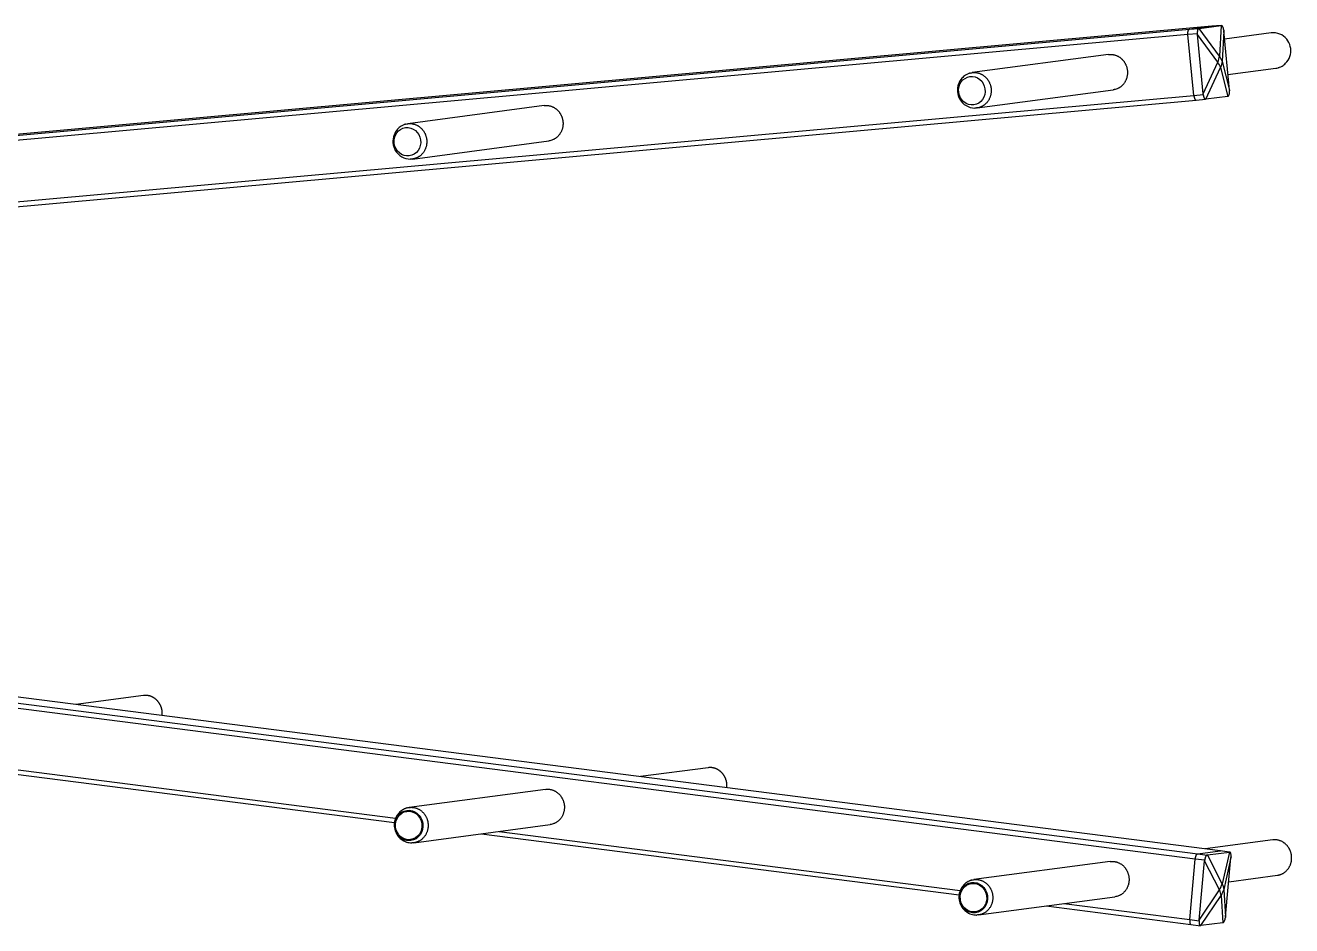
# Model space of a CAD drawing. Header units: millimetres. Extents: x 8076 to 10926, y 4783 to 8520.
# Drawn here: x 10657.2 to 10926, y 7148.1 to 7339.2 of the extents above; entities that cross this region are included whole.
import ezdxf

# ---------------------------------------------------------------- set-up
doc = ezdxf.new("R2010")
doc.units = ezdxf.units.MM

# ---------------------------------------------------------------- blocks, each defined once
blk = doc.blocks.new('149221')
at = {"linetype": 'Continuous'}
for p, q in [((962.06, 88.19), (966.74, 88.81)), ((966.79, 88.82), (964.8, 88.64)), ((966.74, 88.81), (966.38, 82.32)), ((959.72, 86.87), (439.03, 39.77)), ((439.09, 40.88), (960.01, 88)), ((964.8, 88.64), (440.32, 41.19)), ((961.71, 87.05), (959.72, 86.87)), ((960.96, 73.97), (959.72, 86.87)), ((960.01, 88), (964.8, 88.64)), ((960.01, 88), (962.01, 88.18)), ((962.94, 74.3), (961.73, 86.91)), ((966.04, 81.04), (961.73, 86.91)), ((966.38, 82.32), (962.06, 88.19)), ((967.31, 87.65), (966.95, 81.16)), ((968.53, 75.04), (967.31, 87.65)), ((977.37, 87.22), (967.48, 85.91)), ((942.87, 82.64), (913.95, 78.79)), ((962.94, 74.3), (966.04, 81.04)), ((966.95, 81.16), (968.53, 75.04)), ((963.51, 73.14), (966.61, 79.88)), ((966.61, 79.88), (968.19, 73.76)), ((968.2, 78.38), (978.37, 79.73)), ((440.28, 26.87), (960.96, 73.97)), ((440.36, 25.81), (961.46, 72.95)), ((914.95, 71.3), (943.87, 75.14)), ((960.96, 73.97), (962.95, 74.15)), ((961.46, 72.95), (963.45, 73.13)), ((968.19, 73.76), (963.51, 73.14)), ((823.08, 71.8), (794.16, 67.95)), ((795.15, 60.46), (824.07, 64.3)), ((440.46, -20.36), (961.78, -87)), ((966.57, -86.37), (440.54, -19.12)), ((961.28, -88.13), (440.38, -21.54)), ((738.02, -53.41), (723.69, -55.31)), ((693.7, -66.93), (791.55, -79.44)), ((689.93, -67.43), (791.29, -80.39)), ((857.87, -68.73), (843.53, -70.63)), ((823.36, -73.32), (794.44, -77.16)), ((795.44, -84.66), (824.36, -80.81)), ((809.77, -82.75), (911.14, -95.71)), ((813.55, -82.25), (911.39, -94.76)), ((977.71, -84.05), (963.38, -85.96)), ((943.21, -88.64), (914.29, -92.48)), ((960.09, -100.98), (961.28, -88.13)), ((963.28, -88.38), (961.28, -88.13)), ((961.78, -87), (966.57, -86.37)), ((961.78, -87), (963.78, -87.26)), ((962.1, -101.09), (963.26, -88.53)), ((966.39, -94.67), (963.26, -88.53)), ((963.83, -87.25), (968.51, -86.63)), ((966.95, -93.4), (963.83, -87.25)), ((968.56, -86.62), (966.57, -86.37)), ((966.6, -86.37), (966.6, -86.37)), ((968.51, -86.63), (966.95, -93.4)), ((968.85, -87.79), (967.3, -94.55)), ((967.68, -100.35), (968.85, -87.79)), ((968.6, -86.62), (968.56, -86.62)), ((968.37, -92.92), (978.71, -91.54)), ((915.29, -99.98), (944.21, -96.13)), ((962.1, -101.09), (966.39, -94.67)), ((962.44, -102.25), (966.73, -95.83)), ((966.73, -95.83), (967.12, -101.63)), ((967.3, -94.55), (967.68, -100.35)), ((929.62, -98.07), (960.35, -102)), ((933.39, -97.57), (960.09, -100.98)), ((960.09, -100.98), (962.09, -101.24)), ((960.35, -102), (962.35, -102.26)), ((967.12, -101.63), (962.44, -102.25))]:
    blk.add_line(p, q, dxfattribs=at)
for points in [[(959.72, 86.87), (959.71, 86.92, -0.004768), (959.71, 86.98, -0.004539), (959.71, 87.03, -0.004502), (959.7, 87.08, -0.004744), (959.7, 87.14, -0.004913), (959.7, 87.19, -0.005075), (959.71, 87.25, -0.005251), (959.71, 87.3, -0.0055), (959.71, 87.35, -0.005757), (959.72, 87.41, -0.006067), (959.72, 87.46, -0.006409), (959.73, 87.51, -0.006811), (959.74, 87.56, -0.007279), (959.75, 87.6, -0.007819), (959.76, 87.65, -0.008434), (959.77, 87.69, -0.00909), (959.79, 87.73, -0.010001), (959.8, 87.77, -0.011121), (959.81, 87.8, -0.012044), (959.83, 87.84, -0.01254), (959.85, 87.87, -0.015076), (959.86, 87.89, -0.019688), (959.88, 87.92, -0.017794), (959.9, 87.94, -0.008398), (959.92, 87.95, -0.027168), (959.94, 87.97, -0.055914), (959.97, 87.99, -0.033373), (960.01, 88, -0.01936)], [(962.01, 88.18), (961.99, 88.18, 0.034061), (961.97, 88.17, 0.031147), (961.95, 88.16, 0.028809), (961.93, 88.15, 0.02768), (961.91, 88.14, 0.025439), (961.89, 88.12, 0.023059), (961.88, 88.1, 0.020585), (961.86, 88.07, 0.018569), (961.84, 88.05, 0.016545), (961.83, 88.02, 0.014896), (961.81, 87.99, 0.013333), (961.79, 87.95, 0.01208), (961.78, 87.91, 0.010928), (961.77, 87.87, 0.010004), (961.76, 87.83, 0.009132), (961.74, 87.78, 0.008394), (961.73, 87.74, 0.007821), (961.73, 87.69, 0.007402), (961.72, 87.64, 0.006772), (961.71, 87.59, 0.006041), (961.71, 87.53, 0.006194), (961.7, 87.48, 0.006797), (961.7, 87.42, 0.005134), (961.7, 87.37, 0.002192), (961.7, 87.32, 0.006467), (961.7, 87.26, 0.010401), (961.7, 87.17, 0.005214), (961.71, 87.05, 0.00285)], [(977.86, 87.25), (977.84, 87.25, 0.00123), (977.82, 87.25, 0.001229), (977.81, 87.25, 0.001228), (977.79, 87.25, 0.00123), (977.78, 87.25, 0.001231), (977.76, 87.25, 0.001231), (977.74, 87.25, 0.001232), (977.73, 87.25, 0.001233), (977.71, 87.25, 0.001233), (977.69, 87.25, 0.001234), (977.68, 87.25, 0.001234), (977.66, 87.25, 0.001234), (977.65, 87.25, 0.001236), (977.63, 87.25, 0.001238), (977.61, 87.25, 0.001236), (977.6, 87.24, 0.001229), (977.58, 87.24, 0.00124), (977.57, 87.24, 0.001266), (977.55, 87.24, 0.00123), (977.53, 87.24, 0.001149), (977.52, 87.24, 0.001268), (977.5, 87.24, 0.001513), (977.49, 87.24, 0.001148), (977.47, 87.23, 0.000393), (977.46, 87.23, 0.001621), (977.44, 87.23, 0.00279), (977.41, 87.23, 0.001363), (977.37, 87.22, 0.000722)], [(942.87, 82.63), (943.11, 82.66, -0.017455), (943.34, 82.66, -0.018062), (943.58, 82.65, -0.017981), (943.81, 82.62, -0.017612), (944.04, 82.58, -0.017386), (944.26, 82.52, -0.016992), (944.47, 82.45, -0.016668), (944.68, 82.36, -0.016201), (944.88, 82.26, -0.015833), (945.07, 82.15, -0.015275), (945.25, 82.04, -0.014919), (945.41, 81.91, -0.014422), (945.57, 81.78, -0.013937), (945.72, 81.64, -0.013264), (945.85, 81.5, -0.013112), (945.98, 81.36, -0.012566), (946.1, 81.21, -0.012488), (946.21, 81.05, -0.012833), (946.32, 80.87, -0.012773), (946.42, 80.69, -0.013252), (946.52, 80.5, -0.013527), (946.6, 80.29, -0.013806), (946.68, 80.08, -0.013947), (946.74, 79.86, -0.014289), (946.8, 79.63, -0.014469), (946.84, 79.39, -0.014759), (946.87, 79.14, -0.014922), (946.88, 78.9, -0.01519), (946.88, 78.65, -0.015353), (946.86, 78.39, -0.015582), (946.82, 78.14, -0.015733), (946.77, 77.89, -0.015908), (946.71, 77.65, -0.016052), (946.63, 77.41, -0.016191), (946.53, 77.18, -0.01628), (946.42, 76.95, -0.016268), (946.3, 76.74, -0.016432), (946.16, 76.54, -0.016625), (946.01, 76.35, -0.016344), (945.86, 76.18, -0.015471), (945.7, 76.01, -0.016521), (945.53, 75.87, -0.018701), (945.35, 75.73, -0.015112), (945.17, 75.61, -0.007285), (945.02, 75.51, -0.019094), (944.81, 75.42, -0.031587), (944.5, 75.3, -0.01673), (944.09, 75.18, -0.009468)], [(913.48, 78.69), (913.72, 78.75, -0.01853), (913.96, 78.79, -0.018988), (914.21, 78.81, -0.01888), (914.45, 78.82, -0.018731), (914.7, 78.8, -0.018623), (914.94, 78.77, -0.018288), (915.18, 78.72, -0.017994), (915.4, 78.65, -0.017564), (915.63, 78.57, -0.017227), (915.84, 78.48, -0.016701), (916.04, 78.37, -0.016283), (916.23, 78.26, -0.015664), (916.41, 78.13, -0.015296), (916.58, 78, -0.014795), (916.74, 77.86, -0.014213), (916.88, 77.71, -0.013348), (917.02, 77.56, -0.013461), (917.14, 77.41, -0.013197), (917.26, 77.24, -0.012874), (917.38, 77.07, -0.013478), (917.48, 76.88, -0.013706), (917.58, 76.68, -0.014048), (917.67, 76.47, -0.014237), (917.75, 76.25, -0.0146), (917.82, 76.01, -0.014784), (917.88, 75.77, -0.01512), (917.92, 75.53, -0.015302), (917.95, 75.27, -0.015606), (917.96, 75.01, -0.015783), (917.95, 74.75, -0.016051), (917.93, 74.49, -0.016219), (917.89, 74.23, -0.016431), (917.83, 73.97, -0.016593), (917.76, 73.72, -0.016766), (917.67, 73.47, -0.016874), (917.56, 73.24, -0.016889), (917.44, 73.01, -0.017074), (917.31, 72.79, -0.017294), (917.16, 72.59, -0.017022), (917, 72.4, -0.016136), (916.84, 72.23, -0.017231), (916.66, 72.07, -0.019492), (916.48, 71.92, -0.015792), (916.3, 71.8, -0.007683), (916.13, 71.69, -0.0199), (915.92, 71.59, -0.032892), (915.6, 71.47, -0.017478), (915.17, 71.33, -0.009908)], [(978.37, 79.73), (978.38, 79.73, 0.000604), (978.39, 79.73, 0.000606), (978.39, 79.73, 0.000607), (978.4, 79.73, 0.000605), (978.41, 79.73, 0.000604), (978.42, 79.74, 0.000603), (978.42, 79.74, 0.000603), (978.43, 79.74, 0.000602), (978.44, 79.74, 0.000601), (978.45, 79.74, 0.0006), (978.45, 79.74, 0.0006), (978.46, 79.74, 0.000598), (978.47, 79.74, 0.000598), (978.48, 79.74, 0.000598), (978.48, 79.75, 0.000596), (978.49, 79.75, 0.000592), (978.5, 79.75, 0.000596), (978.51, 79.75, 0.000607), (978.52, 79.75, 0.000589), (978.52, 79.75, 0.00055), (978.53, 79.75, 0.000605), (978.54, 79.76, 0.000719), (978.55, 79.76, 0.000547), (978.55, 79.76, 0.000192), (978.56, 79.76, 0.000767), (978.57, 79.76, 0.001316), (978.58, 79.76, 0.000645), (978.6, 79.77, 0.000343)], [(944.09, 75.18), (944.09, 75.18, -0.000588), (944.08, 75.18, -0.000585), (944.07, 75.18, -0.000585), (944.06, 75.17, -0.000587), (944.06, 75.17, -0.000588), (944.05, 75.17, -0.000588), (944.04, 75.17, -0.000589), (944.03, 75.17, -0.00059), (944.03, 75.17, -0.00059), (944.02, 75.17, -0.000591), (944.01, 75.16, -0.000592), (944, 75.16, -0.000592), (944, 75.16, -0.000593), (943.99, 75.16, -0.000595), (943.98, 75.16, -0.000594), (943.97, 75.16, -0.000591), (943.97, 75.16, -0.000597), (943.96, 75.15, -0.00061), (943.95, 75.15, -0.000593), (943.94, 75.15, -0.000554), (943.93, 75.15, -0.000613), (943.93, 75.15, -0.000733), (943.92, 75.15, -0.000555), (943.91, 75.15, -0.000187), (943.9, 75.15, -0.000788), (943.9, 75.15, -0.001359), (943.88, 75.14, -0.000662), (943.87, 75.14, -0.00035)], [(960.96, 73.97), (960.96, 73.92, 0.004772), (960.97, 73.87, 0.004556), (960.98, 73.82, 0.00453), (960.99, 73.77, 0.004786), (961, 73.71, 0.004971), (961.01, 73.66, 0.00515), (961.02, 73.61, 0.005345), (961.03, 73.56, 0.005614), (961.05, 73.5, 0.005896), (961.06, 73.45, 0.006233), (961.08, 73.41, 0.006607), (961.09, 73.36, 0.007045), (961.11, 73.31, 0.007558), (961.13, 73.27, 0.008148), (961.15, 73.23, 0.008824), (961.17, 73.19, 0.009548), (961.19, 73.15, 0.010547), (961.21, 73.12, 0.011776), (961.23, 73.09, 0.012805), (961.25, 73.06, 0.013379), (961.27, 73.04, 0.016138), (961.3, 73.02, 0.021134), (961.32, 73, 0.019129), (961.34, 72.98, 0.009027), (961.36, 72.97, 0.029174), (961.38, 72.96, 0.059483), (961.42, 72.96, 0.034841), (961.46, 72.95, 0.019956)], [(962.95, 74.15), (962.96, 74.1, 0.004772), (962.97, 74.05, 0.004555), (962.97, 74, 0.00453), (962.98, 73.95, 0.004786), (962.99, 73.89, 0.004971), (963, 73.84, 0.00515), (963.01, 73.79, 0.005344), (963.03, 73.74, 0.005614), (963.04, 73.69, 0.005896), (963.06, 73.64, 0.006233), (963.07, 73.59, 0.006607), (963.09, 73.54, 0.007045), (963.11, 73.49, 0.007558), (963.13, 73.45, 0.008149), (963.14, 73.41, 0.008824), (963.16, 73.37, 0.009548), (963.18, 73.34, 0.010547), (963.21, 73.3, 0.011776), (963.23, 73.27, 0.012806), (963.25, 73.24, 0.01338), (963.27, 73.22, 0.016139), (963.29, 73.2, 0.021136), (963.31, 73.18, 0.019131), (963.34, 73.16, 0.009028), (963.35, 73.15, 0.029178), (963.38, 73.14, 0.059491), (963.41, 73.14, 0.034846), (963.46, 73.13, 0.019959)], [(823.08, 71.8), (823.31, 71.82, -0.017455), (823.55, 71.83, -0.018061), (823.78, 71.81, -0.01798), (824.02, 71.79, -0.017612), (824.24, 71.74, -0.017385), (824.47, 71.68, -0.016991), (824.68, 71.61, -0.016667), (824.89, 71.52, -0.0162), (825.09, 71.43, -0.015832), (825.27, 71.32, -0.015274), (825.45, 71.2, -0.014919), (825.62, 71.08, -0.014421), (825.78, 70.94, -0.013936), (825.92, 70.81, -0.013263), (826.06, 70.67, -0.013112), (826.18, 70.52, -0.012565), (826.3, 70.37, -0.012488), (826.42, 70.21, -0.012833), (826.52, 70.04, -0.012773), (826.63, 69.85, -0.013252), (826.72, 69.66, -0.013527), (826.81, 69.45, -0.013806), (826.88, 69.24, -0.013947), (826.95, 69.02, -0.014289), (827, 68.79, -0.014469), (827.05, 68.55, -0.014759), (827.07, 68.31, -0.014922), (827.09, 68.06, -0.01519), (827.08, 67.81, -0.015353), (827.06, 67.56, -0.015581), (827.03, 67.31, -0.015732), (826.98, 67.06, -0.015908), (826.91, 66.81, -0.016052), (826.83, 66.57, -0.016191), (826.74, 66.34, -0.01628), (826.63, 66.12, -0.016268), (826.5, 65.91, -0.016432), (826.37, 65.7, -0.016625), (826.22, 65.51, -0.016344), (826.07, 65.34, -0.015471), (825.9, 65.18, -0.016521), (825.73, 65.03, -0.0187), (825.55, 64.89, -0.015112), (825.38, 64.78, -0.007285), (825.22, 64.68, -0.019093), (825.02, 64.58, -0.031587), (824.71, 64.47, -0.01673), (824.3, 64.34, -0.009468)], [(915.17, 71.33), (915.15, 71.33, -0.001753), (915.13, 71.33, -0.001732), (915.11, 71.32, -0.001728), (915.08, 71.32, -0.001743), (915.06, 71.31, -0.001751), (915.04, 71.31, -0.001757), (915.02, 71.31, -0.001761), (914.99, 71.3, -0.00177), (914.97, 71.3, -0.001775), (914.95, 71.3, -0.001783), (914.92, 71.29, -0.001788), (914.9, 71.29, -0.001794), (914.88, 71.29, -0.001801), (914.85, 71.28, -0.001812), (914.83, 71.28, -0.001812), (914.81, 71.28, -0.001808), (914.78, 71.28, -0.001829), (914.76, 71.28, -0.001876), (914.73, 71.27, -0.001824), (914.71, 71.27, -0.001705), (914.69, 71.27, -0.001896), (914.66, 71.27, -0.002281), (914.64, 71.27, -0.001719), (914.61, 71.27, -0.000557), (914.59, 71.27, -0.002465), (914.56, 71.27, -0.004267), (914.52, 71.27, -0.002067), (914.46, 71.27, -0.001085)], [(793.68, 67.85), (793.92, 67.91, -0.01853), (794.17, 67.95, -0.018988), (794.41, 67.98, -0.01888), (794.66, 67.98, -0.018731), (794.91, 67.97, -0.018623), (795.15, 67.93, -0.018287), (795.38, 67.88, -0.017993), (795.61, 67.82, -0.017563), (795.83, 67.74, -0.017226), (796.04, 67.64, -0.0167), (796.25, 67.54, -0.016282), (796.44, 67.42, -0.015663), (796.62, 67.29, -0.015296), (796.79, 67.16, -0.014794), (796.94, 67.02, -0.014212), (797.09, 66.87, -0.013347), (797.22, 66.73, -0.013461), (797.35, 66.57, -0.013197), (797.47, 66.41, -0.012874), (797.58, 66.23, -0.013478), (797.69, 66.04, -0.013706), (797.79, 65.84, -0.014048), (797.88, 65.63, -0.014237), (797.96, 65.41, -0.0146), (798.03, 65.18, -0.014784), (798.09, 64.94, -0.01512), (798.13, 64.69, -0.015302), (798.16, 64.44, -0.015607), (798.17, 64.18, -0.015783), (798.16, 63.92, -0.016051), (798.14, 63.65, -0.016219), (798.1, 63.39, -0.016431), (798.04, 63.14, -0.016593), (797.97, 62.88, -0.016766), (797.88, 62.64, -0.016874), (797.77, 62.4, -0.016889), (797.65, 62.17, -0.017074), (797.51, 61.95, -0.017295), (797.37, 61.75, -0.017022), (797.21, 61.56, -0.016137), (797.04, 61.39, -0.017231), (796.87, 61.23, -0.019492), (796.68, 61.09, -0.015792), (796.5, 60.96, -0.007683), (796.34, 60.85, -0.0199), (796.13, 60.75, -0.032892), (795.8, 60.63, -0.017478), (795.38, 60.5, -0.009908)], [(824.3, 64.34), (824.29, 64.34, -0.000584), (824.28, 64.34, -0.000581), (824.28, 64.34, -0.000581), (824.27, 64.34, -0.000582), (824.26, 64.33, -0.000583), (824.25, 64.33, -0.000584), (824.25, 64.33, -0.000584), (824.24, 64.33, -0.000585), (824.23, 64.33, -0.000586), (824.22, 64.33, -0.000587), (824.22, 64.33, -0.000587), (824.21, 64.33, -0.000588), (824.2, 64.32, -0.000589), (824.19, 64.32, -0.000591), (824.19, 64.32, -0.00059), (824.18, 64.32, -0.000587), (824.17, 64.32, -0.000593), (824.16, 64.32, -0.000606), (824.16, 64.32, -0.000589), (824.15, 64.32, -0.00055), (824.14, 64.31, -0.000609), (824.13, 64.31, -0.000728), (824.13, 64.31, -0.000551), (824.12, 64.31, -0.000185), (824.11, 64.31, -0.000782), (824.1, 64.31, -0.001349), (824.09, 64.31, -0.000657), (824.07, 64.3, -0.000347)], [(795.38, 60.5), (795.36, 60.49, -0.001752), (795.33, 60.49, -0.001731), (795.31, 60.48, -0.001727), (795.29, 60.48, -0.001742), (795.27, 60.48, -0.00175), (795.24, 60.47, -0.001756), (795.22, 60.47, -0.00176), (795.2, 60.47, -0.001769), (795.18, 60.46, -0.001774), (795.15, 60.46, -0.001782), (795.13, 60.46, -0.001787), (795.11, 60.45, -0.001793), (795.08, 60.45, -0.0018), (795.06, 60.45, -0.001811), (795.04, 60.45, -0.001811), (795.01, 60.44, -0.001807), (794.99, 60.44, -0.001828), (794.96, 60.44, -0.001875), (794.94, 60.44, -0.001823), (794.92, 60.44, -0.001704), (794.89, 60.43, -0.001895), (794.87, 60.43, -0.00228), (794.84, 60.43, -0.001718), (794.82, 60.43, -0.000557), (794.8, 60.43, -0.002464), (794.77, 60.43, -0.004265), (794.73, 60.43, -0.002066), (794.67, 60.43, -0.001085)], [(742.01, -57.66), (742.02, -57.51, 0.008637), (742.03, -57.36, 0.008927), (742.03, -57.22, 0.008955), (742.03, -57.08, 0.008742), (742.02, -56.94, 0.008638), (742.01, -56.8, 0.008531), (741.99, -56.66, 0.008454), (741.97, -56.53, 0.00832), (741.95, -56.39, 0.00824), (741.92, -56.26, 0.00811), (741.88, -56.14, 0.008029), (741.85, -56.01, 0.007892), (741.81, -55.89, 0.007819), (741.77, -55.78, 0.007694), (741.72, -55.66, 0.0076), (741.67, -55.55, 0.007451), (741.62, -55.45, 0.007409), (741.57, -55.34, 0.007238), (741.51, -55.24, 0.007303), (741.45, -55.14, 0.007437), (741.39, -55.04, 0.00743), (741.32, -54.94, 0.007682), (741.25, -54.84, 0.007861), (741.18, -54.74, 0.008017), (741.1, -54.65, 0.008133), (741.02, -54.55, 0.008334), (740.93, -54.46, 0.008474), (740.84, -54.37, 0.00866), (740.74, -54.28, 0.008796), (740.64, -54.19, 0.008987), (740.54, -54.11, 0.009122), (740.43, -54.02, 0.009299), (740.32, -53.95, 0.00944), (740.2, -53.87, 0.009633), (740.08, -53.81, 0.009736), (739.96, -53.74, 0.009837), (739.83, -53.68, 0.010045), (739.7, -53.62, 0.010404), (739.57, -53.57, 0.010211), (739.43, -53.53, 0.009646), (739.3, -53.49, 0.010744), (739.16, -53.46, 0.01294), (739.01, -53.43, 0.009898), (738.88, -53.41, 0.003468), (738.75, -53.39, 0.014037), (738.59, -53.38, 0.02436), (738.35, -53.39, 0.01198), (738.02, -53.41, 0.006319)], [(861.86, -72.98), (861.87, -72.83, 0.008637), (861.88, -72.69, 0.008927), (861.88, -72.54, 0.008955), (861.88, -72.4, 0.008742), (861.87, -72.26, 0.008638), (861.86, -72.12, 0.008531), (861.84, -71.98, 0.008454), (861.82, -71.85, 0.00832), (861.79, -71.71, 0.00824), (861.76, -71.58, 0.00811), (861.73, -71.46, 0.008029), (861.69, -71.33, 0.007892), (861.65, -71.21, 0.007819), (861.61, -71.1, 0.007694), (861.56, -70.98, 0.0076), (861.52, -70.87, 0.007451), (861.47, -70.77, 0.007409), (861.41, -70.66, 0.007238), (861.36, -70.56, 0.007303), (861.3, -70.46, 0.007437), (861.24, -70.36, 0.00743), (861.17, -70.26, 0.007682), (861.1, -70.16, 0.007861), (861.02, -70.06, 0.008017), (860.94, -69.97, 0.008133), (860.86, -69.87, 0.008334), (860.77, -69.78, 0.008475), (860.68, -69.69, 0.008661), (860.59, -69.6, 0.008797), (860.49, -69.51, 0.008987), (860.38, -69.43, 0.009122), (860.27, -69.35, 0.0093), (860.16, -69.27, 0.009441), (860.04, -69.2, 0.009634), (859.92, -69.13, 0.009737), (859.8, -69.06, 0.009838), (859.68, -69, 0.010045), (859.55, -68.95, 0.010404), (859.41, -68.9, 0.010212), (859.28, -68.85, 0.009647), (859.14, -68.81, 0.010745), (859, -68.78, 0.012941), (858.86, -68.75, 0.009899), (858.72, -68.73, 0.003468), (858.6, -68.71, 0.014038), (858.44, -68.7, 0.024362), (858.19, -68.71, 0.011981), (857.87, -68.73, 0.006319)], [(823.36, -73.32), (823.6, -73.29, -0.01815), (823.84, -73.29, -0.01838), (824.08, -73.3, -0.018197), (824.32, -73.33, -0.018112), (824.56, -73.38, -0.01801), (824.79, -73.44, -0.017699), (825.01, -73.52, -0.017417), (825.23, -73.62, -0.017043), (825.44, -73.72, -0.016727), (825.64, -73.84, -0.01625), (825.82, -73.97, -0.015886), (826, -74.11, -0.015372), (826.16, -74.26, -0.014987), (826.32, -74.42, -0.01443), (826.46, -74.58, -0.014072), (826.59, -74.74, -0.013593), (826.71, -74.91, -0.013145), (826.81, -75.08, -0.012389), (826.91, -75.25, -0.012552), (826.99, -75.42, -0.012552), (827.08, -75.61, -0.012269), (827.15, -75.8, -0.0129), (827.21, -76.01, -0.013241), (827.27, -76.22, -0.013539), (827.31, -76.44, -0.01372), (827.35, -76.67, -0.014122), (827.37, -76.9, -0.014356), (827.37, -77.14, -0.014709), (827.37, -77.39, -0.014931), (827.34, -77.63, -0.015272), (827.31, -77.88, -0.015494), (827.25, -78.12, -0.01579), (827.18, -78.37, -0.016011), (827.1, -78.61, -0.016283), (826.99, -78.84, -0.01645), (826.88, -79.06, -0.016566), (826.75, -79.28, -0.016822), (826.6, -79.48, -0.017169), (826.45, -79.67, -0.016937), (826.28, -79.85, -0.016108), (826.11, -80.01, -0.017341), (825.93, -80.16, -0.019855), (825.73, -80.3, -0.01598), (825.54, -80.41, -0.007503), (825.37, -80.51, -0.020522), (825.15, -80.6, -0.034231), (824.81, -80.7, -0.017973), (824.36, -80.81, -0.010045)], [(793.97, -77.26), (794.22, -77.2, -0.019969), (794.48, -77.16, -0.020021), (794.74, -77.14, -0.019784), (795, -77.14, -0.01996), (795.26, -77.16, -0.019986), (795.52, -77.2, -0.019717), (795.78, -77.26, -0.019451), (796.03, -77.34, -0.019104), (796.27, -77.44, -0.018778), (796.49, -77.56, -0.018257), (796.71, -77.69, -0.017849), (796.92, -77.83, -0.017265), (797.11, -77.98, -0.016808), (797.29, -78.15, -0.016135), (797.45, -78.32, -0.015729), (797.6, -78.49, -0.015183), (797.73, -78.68, -0.014591), (797.85, -78.86, -0.013662), (797.96, -79.04, -0.013847), (798.06, -79.23, -0.0137), (798.15, -79.43, -0.013353), (798.23, -79.65, -0.014088), (798.3, -79.87, -0.01444), (798.36, -80.1, -0.014825), (798.4, -80.35, -0.01506), (798.44, -80.6, -0.015526), (798.45, -80.86, -0.015797), (798.45, -81.12, -0.016219), (798.43, -81.39, -0.016484), (798.4, -81.66, -0.016879), (798.34, -81.93, -0.017138), (798.27, -82.19, -0.017473), (798.18, -82.45, -0.017724), (798.06, -82.7, -0.018008), (797.94, -82.95, -0.018193), (797.79, -83.18, -0.018288), (797.63, -83.4, -0.018538), (797.45, -83.6, -0.018825), (797.27, -83.79, -0.018561), (797.07, -83.96, -0.017626), (796.87, -84.11, -0.0188), (796.66, -84.24, -0.021211), (796.44, -84.35, -0.017203), (796.23, -84.45, -0.008466), (796.03, -84.53, -0.021513), (795.79, -84.59, -0.035301), (795.43, -84.64, -0.018728), (794.96, -84.68, -0.010607)], [(978.71, -91.54), (978.9, -91.51, 0.016744), (979.1, -91.47, 0.015553), (979.3, -91.41, 0.015206), (979.5, -91.34, 0.016061), (979.7, -91.25, 0.016406), (979.89, -91.15, 0.016606), (980.09, -91.03, 0.016677), (980.28, -90.89, 0.016923), (980.46, -90.75, 0.016965), (980.63, -90.58, 0.017062), (980.8, -90.4, 0.017015), (980.95, -90.21, 0.017013), (981.1, -90.01, 0.016904), (981.23, -89.79, 0.016801), (981.34, -89.57, 0.016642), (981.45, -89.34, 0.016456), (981.53, -89.1, 0.016262), (981.6, -88.86, 0.016009), (981.66, -88.61, 0.015796), (981.69, -88.37, 0.015494), (981.72, -88.12, 0.015271), (981.72, -87.88, 0.014931), (981.72, -87.64, 0.014709), (981.7, -87.4, 0.014356), (981.66, -87.18, 0.014122), (981.62, -86.95, 0.013721), (981.56, -86.74, 0.013539), (981.5, -86.54, 0.013241), (981.43, -86.34, 0.0129), (981.34, -86.16, 0.012271), (981.26, -85.98, 0.012552), (981.16, -85.81, 0.012543), (981.06, -85.64, 0.012392), (980.94, -85.48, 0.013177), (980.81, -85.31, 0.013585), (980.67, -85.15, 0.013965), (980.51, -85, 0.014462), (980.35, -84.85, 0.015357), (980.17, -84.71, 0.015263), (979.99, -84.58, 0.014659), (979.79, -84.46, 0.01664), (979.58, -84.35, 0.020544), (979.35, -84.26, 0.015784), (979.14, -84.18, 0.005431), (978.94, -84.11, 0.022935), (978.67, -84.06, 0.040635), (978.26, -84.05, 0.020015), (977.71, -84.05, 0.010377)], [(943.21, -88.64), (943.45, -88.62, -0.018151), (943.69, -88.61, -0.018381), (943.93, -88.62, -0.018198), (944.17, -88.65, -0.018113), (944.4, -88.7, -0.018011), (944.63, -88.76, -0.0177), (944.86, -88.84, -0.017419), (945.07, -88.94, -0.017045), (945.28, -89.04, -0.016729), (945.48, -89.16, -0.016251), (945.67, -89.3, -0.015887), (945.85, -89.44, -0.015373), (946.01, -89.58, -0.014988), (946.16, -89.74, -0.014431), (946.3, -89.9, -0.014073), (946.43, -90.06, -0.013593), (946.55, -90.23, -0.013146), (946.66, -90.4, -0.01239), (946.75, -90.57, -0.012552), (946.84, -90.74, -0.012552), (946.92, -90.93, -0.012269), (946.99, -91.12, -0.0129), (947.06, -91.33, -0.013241), (947.11, -91.54, -0.013539), (947.16, -91.76, -0.01372), (947.19, -91.99, -0.014122), (947.21, -92.23, -0.014356), (947.22, -92.47, -0.014709), (947.21, -92.71, -0.014931), (947.19, -92.95, -0.015272), (947.15, -93.2, -0.015494), (947.1, -93.45, -0.01579), (947.03, -93.69, -0.016011), (946.94, -93.93, -0.016283), (946.84, -94.16, -0.01645), (946.72, -94.38, -0.016566), (946.59, -94.6, -0.016822), (946.45, -94.8, -0.01717), (946.29, -94.99, -0.016937), (946.13, -95.17, -0.016108), (945.96, -95.33, -0.017341), (945.77, -95.48, -0.019856), (945.58, -95.62, -0.01598), (945.39, -95.73, -0.007503), (945.22, -95.83, -0.020522), (944.99, -95.92, -0.034231), (944.65, -96.03, -0.017973), (944.21, -96.13, -0.010045)], [(961.28, -88.13), (961.29, -88.08, -0.004653), (961.29, -88.03, -0.004399), (961.3, -87.97, -0.004334), (961.31, -87.92, -0.004536), (961.32, -87.87, -0.004665), (961.33, -87.81, -0.004785), (961.34, -87.76, -0.004915), (961.35, -87.7, -0.00511), (961.37, -87.65, -0.005308), (961.38, -87.6, -0.005551), (961.4, -87.55, -0.005817), (961.41, -87.5, -0.006132), (961.43, -87.45, -0.006498), (961.45, -87.4, -0.006922), (961.47, -87.36, -0.007399), (961.49, -87.31, -0.007907), (961.51, -87.27, -0.00862), (961.53, -87.24, -0.009503), (961.55, -87.2, -0.010201), (961.57, -87.17, -0.01054), (961.59, -87.14, -0.012583), (961.61, -87.11, -0.016334), (961.64, -87.09, -0.014712), (961.66, -87.07, -0.006944), (961.68, -87.05, -0.022504), (961.7, -87.04, -0.047186), (961.73, -87.02, -0.029311), (961.78, -87, -0.017497)], [(963.78, -87.26), (963.76, -87.26, 0.032368), (963.74, -87.27, 0.02834), (963.72, -87.28, 0.025302), (963.7, -87.29, 0.02369), (963.67, -87.31, 0.021368), (963.65, -87.32, 0.019167), (963.63, -87.34, 0.017029), (963.61, -87.37, 0.01536), (963.59, -87.39, 0.013733), (963.57, -87.42, 0.012432), (963.55, -87.46, 0.011208), (963.53, -87.49, 0.010235), (963.5, -87.53, 0.00934), (963.48, -87.57, 0.008625), (963.46, -87.61, 0.007945), (963.45, -87.66, 0.007366), (963.43, -87.7, 0.006925), (963.41, -87.75, 0.006609), (963.39, -87.8, 0.006099), (963.38, -87.85, 0.005484), (963.36, -87.91, 0.005667), (963.35, -87.96, 0.006271), (963.34, -88.01, 0.004777), (963.32, -88.07, 0.002049), (963.31, -88.11, 0.006075), (963.3, -88.17, 0.009898), (963.29, -88.27, 0.005021), (963.28, -88.38, 0.002759)], [(966.57, -86.37), (966.57, -86.37, -0.002091), (966.57, -86.37, -0.002089), (966.57, -86.37, -0.002094), (966.57, -86.37, -0.002106), (966.57, -86.37, -0.002116), (966.57, -86.37, -0.002125), (966.57, -86.37, -0.002132), (966.58, -86.37, -0.002141), (966.58, -86.37, -0.002149), (966.58, -86.37, -0.002158), (966.58, -86.37, -0.002164), (966.58, -86.37, -0.002171), (966.58, -86.37, -0.002179), (966.58, -86.37, -0.002191), (966.58, -86.37, -0.002191), (966.59, -86.37, -0.002184), (966.59, -86.37, -0.002209), (966.59, -86.37, -0.002261), (966.59, -86.37, -0.002201), (966.59, -86.37, -0.002058), (966.59, -86.37, -0.002279), (966.59, -86.37, -0.002729), (966.59, -86.37, -0.002068), (966.6, -86.37, -0.000696), (966.6, -86.37, -0.002936), (966.6, -86.37, -0.005065), (966.6, -86.37, -0.002469), (966.6, -86.37, -0.001304)], [(966.64, -86.38), (966.64, -86.38, 0.004229), (966.63, -86.38, 0.004289), (966.63, -86.38, 0.004326), (966.63, -86.37, 0.004332), (966.63, -86.37, 0.004348), (966.62, -86.37, 0.004362), (966.62, -86.37, 0.004378), (966.62, -86.37, 0.004384), (966.62, -86.37, 0.004394), (966.62, -86.37, 0.004397), (966.61, -86.37, 0.0044), (966.61, -86.37, 0.004396), (966.61, -86.37, 0.004398), (966.61, -86.37, 0.004398), (966.6, -86.37, 0.004383), (966.6, -86.37, 0.004345), (966.6, -86.37, 0.004371), (966.6, -86.37, 0.004438), (966.59, -86.37, 0.004302), (966.59, -86.37, 0.004007), (966.59, -86.37, 0.004388), (966.59, -86.37, 0.005175), (966.58, -86.37, 0.003933), (966.58, -86.37, 0.001404), (966.58, -86.37, 0.00545), (966.58, -86.37, 0.009243), (966.57, -86.37, 0.004505), (966.57, -86.37, 0.002392)], [(913.82, -92.58), (914.07, -92.52, -0.019969), (914.32, -92.48, -0.020022), (914.59, -92.46, -0.019784), (914.85, -92.46, -0.01996), (915.11, -92.48, -0.019986), (915.37, -92.52, -0.019717), (915.62, -92.58, -0.019451), (915.87, -92.66, -0.019103), (916.11, -92.76, -0.018777), (916.34, -92.88, -0.018257), (916.56, -93.01, -0.017849), (916.76, -93.15, -0.017265), (916.95, -93.3, -0.016807), (917.13, -93.47, -0.016134), (917.29, -93.64, -0.015729), (917.44, -93.82, -0.015183), (917.58, -94, -0.014591), (917.7, -94.18, -0.013662), (917.81, -94.36, -0.013847), (917.9, -94.55, -0.0137), (917.99, -94.76, -0.013353), (918.07, -94.97, -0.014088), (918.14, -95.19, -0.01444), (918.2, -95.42, -0.014825), (918.25, -95.67, -0.01506), (918.28, -95.92, -0.015526), (918.3, -96.18, -0.015797), (918.3, -96.44, -0.016218), (918.28, -96.71, -0.016483), (918.24, -96.98, -0.016878), (918.19, -97.25, -0.017138), (918.11, -97.51, -0.017472), (918.02, -97.77, -0.017723), (917.91, -98.02, -0.018007), (917.78, -98.27, -0.018192), (917.63, -98.5, -0.018288), (917.47, -98.72, -0.018538), (917.3, -98.92, -0.018825), (917.11, -99.11, -0.018561), (916.92, -99.28, -0.017626), (916.71, -99.43, -0.0188), (916.5, -99.56, -0.02121), (916.28, -99.67, -0.017203), (916.07, -99.77, -0.008465), (915.88, -99.85, -0.021513), (915.64, -99.91, -0.035301), (915.27, -99.96, -0.018729), (914.81, -100.01, -0.010608)], [(960.09, -100.98), (960.09, -101.03, 0.004357), (960.08, -101.08, 0.004194), (960.08, -101.13, 0.004198), (960.08, -101.18, 0.004445), (960.08, -101.22, 0.004634), (960.08, -101.27, 0.004817), (960.08, -101.32, 0.005017), (960.08, -101.37, 0.005284), (960.08, -101.42, 0.005563), (960.09, -101.47, 0.005894), (960.09, -101.51, 0.006259), (960.1, -101.56, 0.006684), (960.11, -101.6, 0.007177), (960.12, -101.64, 0.007746), (960.12, -101.68, 0.008388), (960.14, -101.72, 0.009077), (960.15, -101.76, 0.010024), (960.16, -101.79, 0.0112), (960.17, -101.82, 0.01215), (960.19, -101.85, 0.01266), (960.2, -101.88, 0.015302), (960.22, -101.9, 0.020139), (960.23, -101.92, 0.018082), (960.25, -101.94, 0.008225), (960.26, -101.96, 0.027853), (960.28, -101.97, 0.057393), (960.31, -101.99, 0.033628), (960.35, -102, 0.019219)], [(962.09, -101.24), (962.08, -101.29, 0.004691), (962.08, -101.34, 0.004509), (962.08, -101.39, 0.004516), (962.07, -101.44, 0.004804), (962.07, -101.5, 0.005028), (962.07, -101.55, 0.005249), (962.08, -101.6, 0.005492), (962.08, -101.65, 0.005817), (962.08, -101.7, 0.006163), (962.09, -101.75, 0.006575), (962.09, -101.8, 0.007038), (962.1, -101.85, 0.00758), (962.11, -101.9, 0.008219), (962.12, -101.94, 0.008959), (962.13, -101.98, 0.009817), (962.14, -102.02, 0.010748), (962.16, -102.05, 0.012023), (962.17, -102.09, 0.013591), (962.19, -102.12, 0.01497), (962.2, -102.14, 0.015816), (962.22, -102.17, 0.019274), (962.24, -102.19, 0.025459), (962.25, -102.21, 0.023135), (962.27, -102.22, 0.010905), (962.29, -102.24, 0.035099), (962.31, -102.25, 0.069217), (962.34, -102.25, 0.038153), (962.39, -102.26, 0.021038)]]:
    blk.add_lwpolyline(points, format="xyb", dxfattribs=at)
for centre, major_axis in [((913.85, 74.96), (0.4, -3)), ((794.06, 64.13), (0.4, -3)), ((794.34, -80.99), (0.43, -3.21)), ((794.34, -80.99), (0.4, -3)), ((914.19, -96.31), (0.43, -3.21)), ((914.19, -96.31), (0.4, -3))]:
    blk.add_ellipse(centre, major_axis=major_axis, ratio=0.927993, start_param=0, end_param=6.283185, dxfattribs=at)
for points in [[(966.74, 88.81), (966.76, 88.81), (966.78, 88.82), (966.79, 88.82)], [(961.73, 86.91), (961.72, 86.96), (961.72, 87), (961.71, 87.05)], [(962.01, 88.18), (962.03, 88.18), (962.04, 88.19), (962.06, 88.19)], [(967.3, 87.8), (967.3, 87.75), (967.31, 87.7), (967.31, 87.65)], [(966.04, 81.04), (966.24, 81.47), (966.35, 81.9), (966.38, 82.32)], [(966.61, 79.88), (966.51, 80.27), (966.32, 80.66), (966.04, 81.04)], [(966.38, 82.32), (966.65, 81.94), (966.85, 81.55), (966.95, 81.16)], [(966.95, 81.16), (966.92, 80.74), (966.81, 80.31), (966.61, 79.88)], [(962.95, 74.15), (962.95, 74.2), (962.95, 74.25), (962.94, 74.3)], [(963.51, 73.14), (963.49, 73.14), (963.48, 73.13), (963.46, 73.13)], [(968.24, 73.77), (968.23, 73.77), (968.21, 73.76), (968.19, 73.76)], [(968.53, 75.04), (968.53, 75), (968.54, 74.95), (968.54, 74.9)], [(963.26, -88.53), (963.27, -88.48), (963.27, -88.43), (963.28, -88.38)], [(963.78, -87.26), (963.79, -87.26), (963.81, -87.26), (963.83, -87.25)], [(968.51, -86.63), (968.53, -86.63), (968.54, -86.63), (968.56, -86.62)], [(968.86, -87.64), (968.86, -87.69), (968.85, -87.74), (968.85, -87.79)], [(966.39, -94.67), (966.66, -94.26), (966.85, -93.83), (966.95, -93.4)], [(966.95, -93.4), (967.16, -93.79), (967.27, -94.18), (967.3, -94.55)], [(966.73, -95.83), (966.7, -95.46), (966.59, -95.07), (966.39, -94.67)], [(967.3, -94.55), (967.2, -94.99), (967, -95.42), (966.73, -95.83)], [(962.09, -101.24), (962.09, -101.19), (962.1, -101.14), (962.1, -101.09)], [(967.17, -101.62), (967.15, -101.62), (967.14, -101.62), (967.12, -101.63)], [(967.68, -100.35), (967.68, -100.4), (967.68, -100.45), (967.67, -100.5)], [(962.44, -102.25), (962.42, -102.25), (962.4, -102.25), (962.39, -102.26)]]:
    blk.add_open_spline(points, degree=3, dxfattribs=at)
for points, knots in [([(967.3, 87.8), (967.27, 88.08), (967.14, 88.62), (966.89, 88.83), (966.79, 88.82)], [0, 0, 0, 0, 0.000781097, 0.001562197, 0.001562197, 0.001562197, 0.001562197]), ([(978.6, 79.77), (978.86, 79.83), (978.9, 79.85), (979.01, 79.88), (979.28, 79.98), (979.81, 80.23), (980.67, 80.9), (981.8, 82.68), (981.4, 85.92), (979.08, 87.25), (977.86, 87.25)], [0, 0, 0, 0, 0.00467, 0.013498, 0.031428, 0.085757, 0.177373, 0.335639, 0.657941, 1, 1, 1, 1]), ([(913.48, 78.69), (913.46, 78.69), (913.4, 78.67), (913.27, 78.63), (912.95, 78.5), (912.38, 78.21), (911.6, 77.54), (910.57, 75.87), (910.84, 72.69), (913.18, 71.27), (914.46, 71.27)], [0, 0, 0, 0, 0.005889, 0.016904, 0.038793, 0.101075, 0.193728, 0.326492, 0.640759, 1, 1, 1, 1]), ([(968.24, 73.77), (968.34, 73.78), (968.54, 74.05), (968.56, 74.62), (968.54, 74.9)], [0, 0, 0, 0, 0.000781097, 0.001562197, 0.001562197, 0.001562197, 0.001562197]), ([(793.68, 67.85), (793.66, 67.85), (793.61, 67.83), (793.47, 67.79), (793.16, 67.67), (792.59, 67.38), (791.81, 66.7), (790.77, 65.03), (791.04, 61.85), (793.38, 60.43), (794.67, 60.43)], [0, 0, 0, 0, 0.005889, 0.016904, 0.038793, 0.101075, 0.193728, 0.326492, 0.640759, 1, 1, 1, 1]), ([(793.97, -77.26), (793.96, -77.26), (793.94, -77.27), (793.9, -77.28), (793.84, -77.3), (793.73, -77.34), (793.59, -77.39), (793.33, -77.5), (793.02, -77.68), (792.64, -77.95), (792.18, -78.37), (791.59, -79.18), (791.06, -80.83), (791.57, -82.93), (793.05, -84.25), (794.21, -84.63), (794.78, -84.68), (794.96, -84.68), (794.96, -84.68)], [0, 0, 0, 0, 0.002896, 0.005789, 0.012996, 0.020179, 0.03796, 0.055552, 0.098106, 0.139071, 0.18609, 0.271364, 0.417829, 0.659233, 0.841718, 0.949712, 0.999613, 1, 1, 1, 1]), ([(968.86, -87.64), (968.88, -87.36), (968.86, -86.82), (968.66, -86.61), (968.56, -86.62)], [0, 0, 0, 0, 0.000781097, 0.001562197, 0.001562197, 0.001562197, 0.001562197]), ([(913.82, -92.58), (913.81, -92.59), (913.79, -92.59), (913.74, -92.6), (913.68, -92.62), (913.57, -92.66), (913.43, -92.71), (913.18, -92.83), (912.86, -93), (912.48, -93.27), (912.03, -93.69), (911.44, -94.5), (910.91, -96.15), (911.42, -98.25), (912.89, -99.57), (914.06, -99.95), (914.62, -100), (914.8, -100.01), (914.81, -100.01)], [0, 0, 0, 0, 0.002896, 0.005789, 0.012996, 0.020179, 0.03796, 0.055552, 0.098106, 0.139071, 0.18609, 0.271364, 0.417829, 0.659233, 0.841718, 0.949712, 0.999613, 1, 1, 1, 1]), ([(967.17, -101.62), (967.27, -101.6), (967.52, -101.34), (967.64, -100.77), (967.67, -100.5)], [0, 0, 0, 0, 0.000781097, 0.001562197, 0.001562197, 0.001562197, 0.001562197])]:
    blk.add_open_spline(points, degree=3, knots=knots, dxfattribs=at)
blk = doc.blocks.new('149221_V_ZENIT_48_10_Sin_[CAD07190026]')
at = {"linetype": 'Continuous'}
blk.add_blockref('149221', (0, 0), dxfattribs=at)

msp = doc.modelspace()

# ---------------------------------------------------------------- block references
msp.add_blockref('149221_V_ZENIT_48_10_Sin_[CAD07190026]', (9944.24, 7250.37))

doc.saveas('drawing.dxf')
